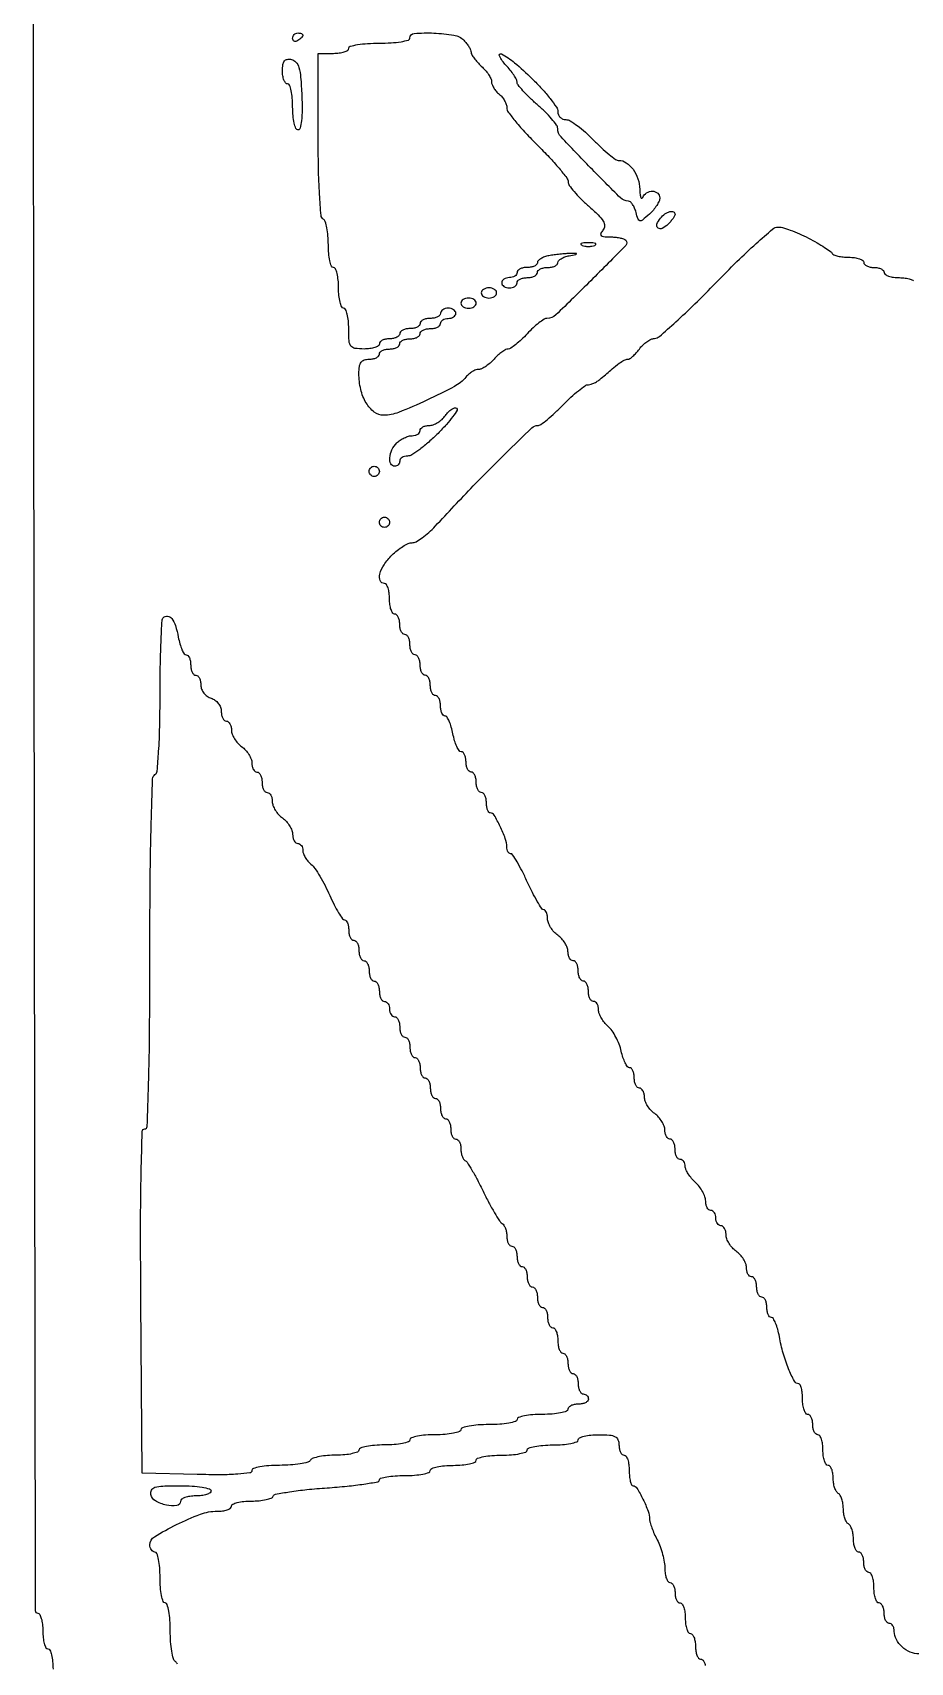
# Model space of a CAD drawing. Extents: x 70 to 555, y 314 to 2123.
# Drawn here: x 70 to 242.1, y 476.3 to 796.1 of the extents above; entities that cross this region are included whole.
import ezdxf

# ---------------------------------------------------------------- set-up
doc = ezdxf.new("R2010")
doc.units = 0

msp = doc.modelspace()

# ---------------------------------------------------------------- linework, layer by layer
for points in [[(70.501361, 1948.502049, 0.000004), (70.250342, 1765.875, 0.000254)], [(70, 1217.5, 0.000088), (70.05712, 893.804895, 0.000254), (70.250342, 669.125, 0.000004), (70.501361, 486.497951, 0.413809), (71, 486, -0.277684), (71.385692, 485.767902, -0.052312), (71.70625, 484.971875, -0.042582), (71.927458, 483.841111, -0.027026), (72, 482.5, 0.027026), (72.072542, 481.158889, 0.042582), (72.29375, 480.028125, 0.052312), (72.614308, 479.232098, 0.277684), (73, 479, -0.295869), (73.387127, 478.748945, -0.04382), (73.70625, 477.825, -0.037669), (73.92761, 476.532944, -0.023598), (74, 475, 0.023598)], [(243.83162, 478, -0.104082), (242.118455, 478.360524, -0.08195), (240.526914, 479.399541, -0.084501), (239.393987, 480.858415, -0.123546), (239, 482.428571, 0.061768), (238.925485, 483.02945, 0.080164), (238.70625, 483.538393, 0.09778), (238.381386, 483.879052, 0.154765), (238, 484, -0.191087), (237.618118, 484.151477, -0.088204), (237.29375, 484.5875, -0.068025), (237.073693, 485.234582, -0.048028), (237, 486, 0.048028), (236.926307, 486.765418, 0.068025), (236.70625, 487.4125, 0.088204), (236.381882, 487.848523, 0.191087), (236, 488, -0.254951), (235.615738, 488.209557, -0.06271), (235.29375, 488.88125, -0.048861), (235.072766, 489.850749, -0.031626), (235, 491, 0.031626), (234.927234, 492.149251, 0.048861), (234.70625, 493.11875, 0.06271), (234.384262, 493.790443, 0.254951), (234, 494, -0.191087), (233.618118, 494.151477, -0.088204), (233.29375, 494.5875, -0.068025), (233.073693, 495.234582, -0.048028), (233, 496, 0.048028), (232.926307, 496.765418, 0.068025), (232.70625, 497.4125, 0.088204), (232.381882, 497.848523, 0.191087), (232, 498, -0.222681), (231.617207, 498.179376, -0.076538), (231.29375, 498.717039, -0.058208), (231.07317, 499.50628, -0.039081), (231, 500.440983, 0.037634), (230.926158, 501.42066, 0.041396), (230.70625, 502.346475, 0.045439), (230.384508, 503.093337, 0.130646), (230, 503.5, -0.128561), (229.615613, 503.903211, -0.04604), (229.29375, 504.636189, -0.041947), (229.073871, 505.542916, -0.038534), (229, 506.5, 0.038534), (228.926129, 507.457084, 0.041947), (228.70625, 508.363811, 0.04604), (228.384387, 509.096789, 0.128561), (228, 509.5, -0.130646), (227.615492, 509.906663, -0.045439), (227.29375, 510.653525, -0.041396), (227.073842, 511.57934, -0.037634), (227, 512.559017, 0.039081), (226.92683, 513.49372, 0.058208), (226.70625, 514.282961, 0.076538), (226.382793, 514.820624, 0.222681), (226, 515, -0.254951), (225.615738, 515.209557, -0.06271), (225.29375, 515.88125, -0.048861), (225.072766, 516.850749, -0.031626), (225, 518, 0.031626), (224.927234, 519.149251, 0.048861), (224.70625, 520.11875, 0.06271), (224.384262, 520.790443, 0.254951), (224, 521, -0.191087), (223.618118, 521.151477, -0.088204), (223.29375, 521.5875, -0.068025), (223.073693, 522.234582, -0.048028), (223, 523, 0.048028), (222.926307, 523.765418, 0.068025), (222.70625, 524.4125, 0.088204), (222.381882, 524.848523, 0.191087), (222, 525, -0.254951), (221.615738, 525.209557, -0.06271), (221.29375, 525.88125, -0.048861), (221.072766, 526.850749, -0.031626), (221, 528, 0.023786), (220.945276, 529.149699, 0.037943), (220.777958, 530.11875, 0.044298), (220.53667, 530.811053, 0.294848), (220.244111, 531, -0.278401), (219.388901, 531.516191, -0.023881), (218.260839, 533.93147, -0.028095), (217.207389, 536.977011, -0.02481), (216.450592, 540.25, 0.021575), (216.128141, 541.686809, 0.032698), (215.714105, 542.898438, 0.034358), (215.273729, 543.779867, 0.265692), (214.888709, 544, -0.209741), (214.5489, 544.149103, -0.081598), (214.261058, 544.5875, -0.062142), (214.065201, 545.234318, -0.0425), (214, 546, 0.048028), (213.926307, 546.765418, 0.068025), (213.70625, 547.4125, 0.088204), (213.381882, 547.848523, 0.191087), (213, 548, -0.191087), (212.618118, 548.151477, -0.088204), (212.29375, 548.5875, -0.068025), (212.073693, 549.234582, -0.048028), (212, 550, 0.048028), (211.926307, 550.765418, 0.068025), (211.70625, 551.4125, 0.088204), (211.381882, 551.848523, 0.191087), (211, 552, -0.173062), (210.618433, 552.136147, -0.093597), (210.29375, 552.522652, -0.073949), (210.074067, 553.098578, -0.054248), (210, 553.779241, 0.091287), (209.855253, 554.565449, 0.047927), (209.4125, 555.459276, 0.045499), (208.765149, 556.316802, 0.052224), (208, 557, -0.052224), (207.234851, 557.683198, -0.045499), (206.5875, 558.540724, -0.047927), (206.144747, 559.434551, -0.091287), (206, 560.220759, 0.054248), (205.925933, 560.901422, 0.073949), (205.70625, 561.477348, 0.093597), (205.381567, 561.863853, 0.173062), (205, 562, -0.148195), (204.618646, 562.115568, -0.098894), (204.29375, 562.440625, -0.082425), (204.074694, 562.926543, -0.064853), (204, 563.5, 0.064853), (203.925306, 564.073457, 0.082425), (203.70625, 564.559375, 0.098894), (203.381354, 564.884432, 0.148195), (203, 565, -0.178587), (202.618352, 565.140806, -0.092064), (202.29375, 565.541972, -0.07211), (202.073946, 566.139098, -0.052233), (202, 566.845012, 0.084684), (201.857209, 567.682053, 0.040713), (201.4125, 568.679733, 0.038833), (200.765311, 569.671193, 0.044853), (200, 570.5, -0.033439), (199.234645, 571.29186, -0.034148), (198.5875, 572.173392, -0.036283), (198.136671, 573.01364, -0.105367), (198, 573.654988, 0.072708), (197.924865, 574.168952, 0.087472), (197.70625, 574.604903, 0.100499), (197.381344, 574.896341, 0.133491), (197, 575, -0.191087), (196.618118, 575.151477, -0.088204), (196.29375, 575.5875, -0.068025), (196.073693, 576.234582, -0.048028), (196, 577, 0.048028), (195.926307, 577.765418, 0.068025), (195.70625, 578.4125, 0.088204), (195.381882, 578.848523, 0.191087), (195, 579, -0.173062), (194.618433, 579.136147, -0.093597), (194.29375, 579.522652, -0.073949), (194.074067, 580.098578, -0.054248), (194, 580.779241, 0.091287), (193.855253, 581.565449, 0.047927), (193.4125, 582.459276, 0.045499), (192.765149, 583.316802, 0.052224), (192, 584, -0.052224), (191.234851, 584.683198, -0.045499), (190.5875, 585.540724, -0.047927), (190.144747, 586.434551, -0.091287), (190, 587.220759, 0.054248), (189.925933, 587.901422, 0.073949), (189.70625, 588.477348, 0.093597), (189.381567, 588.863853, 0.173062), (189, 589, -0.191087), (188.618118, 589.151477, -0.088204), (188.29375, 589.5875, -0.068025), (188.073693, 590.234582, -0.048028), (188, 591, 0.044077), (187.932378, 591.765608, 0.06388), (187.72959, 592.4125, 0.083673), (187.431289, 592.850101, 0.204147), (187.079455, 593, -0.239408), (186.678316, 593.20375, -0.041233), (186.219697, 593.954411, -0.037074), (185.785712, 595.004514, -0.025401), (185.445297, 596.249059, 0.038102), (185.035158, 597.611666, 0.029706), (184.393217, 599.019064, 0.030498), (183.632612, 600.264384, 0.061846), (182.865842, 601.116354, -0.044399), (182.151902, 601.856162, -0.039478), (181.548091, 602.738841, -0.041604), (181.132956, 603.625525, -0.088912), (181, 604.367295, 0.059344), (180.925629, 604.991699, 0.078271), (180.70625, 605.520393, 0.096675), (180.381426, 605.874498, 0.160289), (180, 606, -0.191087), (179.618118, 606.151477, -0.088204), (179.29375, 606.5875, -0.068025), (179.073693, 607.234582, -0.048028), (179, 608, 0.048028), (178.926307, 608.765418, 0.068025), (178.70625, 609.4125, 0.088204), (178.381882, 609.848523, 0.191087), (178, 610, -0.191087), (177.618118, 610.151477, -0.088204), (177.29375, 610.5875, -0.068025), (177.073693, 611.234582, -0.048028), (177, 612, 0.048028), (176.926307, 612.765418, 0.068025), (176.70625, 613.4125, 0.088204), (176.381882, 613.848523, 0.191087), (176, 614, -0.173062), (175.618433, 614.136147, -0.093597), (175.29375, 614.522652, -0.073949), (175.074067, 615.098578, -0.054248), (175, 615.779241, 0.091287), (174.855253, 616.565449, 0.047927), (174.4125, 617.459276, 0.045499), (173.765149, 618.316802, 0.052224), (173, 619, -0.052224), (172.234851, 619.683198, -0.045499), (171.5875, 620.540724, -0.047927), (171.144747, 621.434551, -0.091287), (171, 622.220759, 0.040238), (170.945065, 622.902273, 0.059406), (170.779687, 623.478393, 0.077957), (170.536996, 623.870869, 0.217496), (170.25, 624.003557, -0.252497), (169.855014, 624.219031, -0.010688), (168.985938, 625.619605, -0.016166), (168.012383, 627.394667, -0.010555), (167, 629.5, 0.010555), (165.987617, 631.605333, 0.016166), (165.014062, 633.380395, 0.010688), (164.144986, 634.780969, 0.252497), (163.75, 634.996443, -0.168803), (163.463845, 635.097408, -0.094092), (163.220313, 635.381017, -0.074974), (163.055621, 635.802852, -0.055695), (163, 636.300635, 0.08668), (162.708728, 637.968163, 0.026575), (161.711774, 640.332808, 0.020084), (160.526241, 642.543235, 0.262796), (159.75, 642.992198, -0.235061), (159.462433, 643.139048, -0.069969), (159.220313, 643.585208, -0.053772), (159.054752, 644.233454, -0.035668), (159, 645, 0.048028), (158.926307, 645.765418, 0.068025), (158.70625, 646.4125, 0.088204), (158.381882, 646.848523, 0.191087), (158, 647, -0.191087), (157.618118, 647.151477, -0.088204), (157.29375, 647.5875, -0.068025), (157.073693, 648.234582, -0.048028), (157, 649, 0.048028), (156.926307, 649.765418, 0.068025), (156.70625, 650.4125, 0.088204), (156.381882, 650.848523, 0.191087), (156, 651, -0.191087), (155.618118, 651.151477, -0.088204), (155.29375, 651.5875, -0.068025), (155.073693, 652.234582, -0.048028), (155, 653, 0.045771), (154.929774, 653.765527, 0.065694), (154.719561, 654.4125, 0.08573), (154.410052, 654.849357, 0.198381), (154.045313, 655, -0.248969), (153.634646, 655.217999, -0.040853), (153.178188, 656.028125, -0.036741), (152.755031, 657.159217, -0.02478), (152.434022, 658.5, 0.023055), (152.117868, 659.840903, 0.034546), (151.709237, 660.971875, 0.037322), (151.273273, 661.788462, 0.256887), (150.888709, 662, -0.209741), (150.5489, 662.149103, -0.081598), (150.261058, 662.5875, -0.062142), (150.065201, 663.234318, -0.0425), (150, 664, 0.048028), (149.926307, 664.765418, 0.068025), (149.70625, 665.4125, 0.088204), (149.381882, 665.848523, 0.191087), (149, 666, -0.191087), (148.618118, 666.151477, -0.088204), (148.29375, 666.5875, -0.068025), (148.073693, 667.234582, -0.048028), (148, 668, 0.048028), (147.926307, 668.765418, 0.068025), (147.70625, 669.4125, 0.088204), (147.381882, 669.848523, 0.191087), (147, 670, -0.191087), (146.618118, 670.151477, -0.088204), (146.29375, 670.5875, -0.068025), (146.073693, 671.234582, -0.048028), (146, 672, 0.048028), (145.926307, 672.765418, 0.068025), (145.70625, 673.4125, 0.088204), (145.381882, 673.848523, 0.191087), (145, 674, -0.191087), (144.618118, 674.151477, -0.088204), (144.29375, 674.5875, -0.068025), (144.073693, 675.234582, -0.048028), (144, 676, 0.048028), (143.926307, 676.765418, 0.068025), (143.70625, 677.4125, 0.088204), (143.381882, 677.848523, 0.191087), (143, 678, -0.191087), (142.618118, 678.151477, -0.088204), (142.29375, 678.5875, -0.068025), (142.073693, 679.234582, -0.048028), (142, 680, 0.048028), (141.926307, 680.765418, 0.068025), (141.70625, 681.4125, 0.088204), (141.381882, 681.848523, 0.191087), (141, 682, -0.254951), (140.615738, 682.209557, -0.06271), (140.29375, 682.88125, -0.048861), (140.072766, 683.850749, -0.031626), (140, 685, 0.031626), (139.927234, 686.149251, 0.048861), (139.70625, 687.11875, 0.06271), (139.384262, 687.790443, 0.254951), (139, 688, -0.307932), (138.184818, 688.554633, -0.159441), (138.107935, 689.840844, -0.08247), (138.934957, 691.687401, -0.049979), (140.454545, 693.545455, -0.028049), (141.50571, 694.484865, -0.029929), (142.633737, 695.278977, -0.031347), (143.678459, 695.837401, -0.107462), (144.426262, 696, 0.128328), (145.202685, 696.20261, 0.027542), (146.387499, 696.954687, 0.027064), (147.701401, 698.00588, 0.022932), (148.972317, 699.25, -0.003823), (156.426999, 707.127261, -0.006945), (162.658372, 713.434111, -0.002818), (167.910964, 718.546712, -0.193943), (169.035621, 719, 0.155358), (169.669026, 719.201676, 0.015434), (170.956394, 720.175, 0.018273), (172.446232, 721.467976, 0.013519), (174, 723, -0.013859), (175.555849, 724.531988, -0.018635), (177.052021, 725.825, -0.015934), (178.346234, 726.795773, -0.154126), (178.993028, 727, 0.080552), (179.532329, 727.087451, 0.033823), (180.214543, 727.367188, 0.032358), (180.918537, 727.77162, 0.03624), (181.536725, 728.25, -0.005614), (183.65214, 730.104649, -0.02096), (185.042306, 731.198494, -0.032169), (186.036927, 731.822678, -0.124671), (186.737034, 732, 0.150213), (187.14553, 732.125555, 0.031861), (187.740628, 732.5875, 0.030669), (188.387851, 733.23435, 0.024966), (189, 734, -0.043639), (189.664605, 734.770496, -0.040763), (190.467287, 735.433447, -0.043402), (191.281481, 735.901914, -0.0975), (191.970759, 736.071309, 0.169115), (192.923759, 736.45378, 0.005196), (196.135161, 739.311027, 0.009676), (199.865573, 742.8343, 0.006482), (204, 747, -0.00704), (208.143463, 751.165508, -0.010418), (211.901928, 754.688973, -0.005943), (215.133107, 757.525319, -0.167923), (216.155499, 757.928691, -0.081412), (217.061079, 757.82003, -0.016608), (218.600893, 757.318116, -0.017089), (220.370795, 756.606089, -0.015302), (222.155499, 755.75, -0.009723), (223.843933, 754.833501, -0.013376), (225.32172, 753.940625, -0.010028), (226.505978, 753.147174, -0.136389), (226.833333, 752.75, 0.199787), (227.140494, 752.459116, 0.034266), (227.925521, 752.220312, 0.032715), (228.942023, 752.054817, 0.024001), (230.083333, 752, -0.032551), (231.200605, 751.927186, -0.050076), (232.143229, 751.70625, -0.064635), (232.794591, 751.38403, -0.250638), (233, 751, 0.191087), (233.151477, 750.618118, 0.088204), (233.5875, 750.29375, 0.068025), (234.234582, 750.073693, 0.048028), (235, 750, -0.048028), (235.765418, 749.926307, -0.068025), (236.4125, 749.70625, -0.088204), (236.848523, 749.381882, -0.191087), (237, 749, 0.254951), (237.209557, 748.615738, 0.06271), (237.88125, 748.29375, 0.048861), (238.850749, 748.072766, 0.031626), (240, 748, -0.031626), (241.149251, 747.927234, -0.048861), (242.11875, 747.70625, -0.06271), (242.790443, 747.384262, -0.254951)], [(98.388891, 476.000298, 0.179846), (98, 476.5, -0.194165), (97.60908, 477.032051, -0.021638), (97.29375, 478.534775, -0.023783), (97.072902, 480.429906, -0.017115), (97, 482.559017, 0.017292), (96.927848, 484.64472, 0.028158), (96.70625, 486.401711, 0.027462), (96.390894, 487.709201, 0.331172), (96, 488, -0.322437), (95.610183, 488.280551, -0.031449), (95.29375, 489.46875, -0.03053), (95.072205, 491.083446, -0.01883), (95, 493, 0.01883), (94.927795, 494.916554, 0.03053), (94.70625, 496.53125, 0.031449), (94.389817, 497.719449, 0.322437), (94, 498, -0.13978), (93.618662, 498.108732, -0.099974), (93.29375, 498.41435, -0.085322), (93.07494, 498.871432, -0.06917), (93, 499.410552, -0.26179), (93.886532, 500.987723, -0.020879), (98.230333, 503.388291, -0.027206), (102.896321, 505.409174, -0.088812), (106.196344, 506, 0.033896), (107.270245, 506.072885, 0.051816), (108.176426, 506.29375, 0.067329), (108.800408, 506.616279, 0.244524), (109, 507, -0.293108), (109.248118, 507.386891, -0.045113), (110.150521, 507.70625, -0.038411), (111.415693, 507.927589, -0.024107), (112.916667, 508, 0.022529), (114.441167, 508.068726, 0.032058), (115.780729, 508.276933, 0.033203), (116.8045, 508.576506, 0.22359), (117.166667, 508.94275, -0.268245), (117.634248, 509.342047, -0.007157), (120.413021, 509.814252, -0.013093), (123.797177, 510.249206, -0.008359), (127.75, 510.585704, 0.007803), (131.679905, 510.915849, 0.01284), (134.989062, 511.331981, 0.006451), (137.695158, 511.778903, 0.363391), (138, 512.142954, -0.337832), (138.256107, 512.478739, -0.02447), (139.46875, 512.748243, -0.026329), (141.083264, 512.938194, -0.016118), (143, 513, 0.01883), (144.916554, 513.072205, 0.03053), (146.53125, 513.29375, 0.031449), (147.719449, 513.610183, 0.322437), (148, 514, -0.31052), (148.267028, 514.388512, -0.036969), (149.321875, 514.70625, -0.033738), (150.775243, 514.927717, -0.020945), (152.5, 515, 0.020945), (154.224757, 515.072283, 0.033738), (155.678125, 515.29375, 0.036969), (156.732972, 515.611488, 0.31052), (157, 516, -0.322437), (157.280551, 516.389817, -0.031449), (158.46875, 516.70625, -0.03053), (160.083446, 516.927795, -0.01883), (162, 517, 0.01883), (163.916554, 517.072205, 0.03053), (165.53125, 517.29375, 0.031449), (166.719449, 517.610183, 0.322437), (167, 518, -0.322437), (167.280551, 518.389817, -0.031449), (168.46875, 518.70625, -0.03053), (170.083446, 518.927795, -0.01883), (172, 519, 0.01883), (173.916554, 519.072205, 0.03053), (175.53125, 519.29375, 0.031449), (176.719449, 519.610183, 0.322437), (177, 520, -0.295869), (177.251055, 520.387127, -0.04382), (178.175, 520.70625, -0.037669), (179.467056, 520.92761, -0.023598), (181, 521, -0.017388), (183.150836, 520.925179, -0.098846), (184.25, 520.625, -0.184152), (184.804216, 520.021586, -0.094959), (185, 519, 0.048028), (185.073693, 518.234582, 0.068025), (185.29375, 517.5875, 0.088204), (185.618118, 517.151477, 0.191087), (186, 517, -0.254951), (186.384262, 516.790443, -0.06271), (186.70625, 516.11875, -0.048861), (186.927234, 515.149251, -0.031626), (187, 514, 0.023593), (187.054307, 512.84975, 0.037521), (187.220313, 511.878958, 0.043455), (187.459613, 511.183099, 0.293605), (187.75, 510.992198, -0.262047), (188.508146, 510.555116, -0.019082), (189.700981, 508.356499, -0.025507), (190.71026, 506.021171, -0.089471), (191, 504.414942, 0.072207), (191.092471, 503.777963, 0.016248), (191.438815, 502.735708, 0.01652), (191.922004, 501.547922, 0.015336), (192.493839, 500.364307, -0.032537), (193.066527, 499.06686, -0.022391), (193.550673, 497.533578, -0.022641), (193.884759, 496.009577, -0.042097), (193.993839, 494.75, 0.034571), (194.069125, 493.696697, 0.052619), (194.29194, 492.807813, 0.068485), (194.615968, 492.196656, 0.241151), (195, 492, -0.191087), (195.381882, 491.848523, -0.088204), (195.70625, 491.4125, -0.068025), (195.926307, 490.765418, -0.048028), (196, 490, 0.048028), (196.073693, 489.234582, 0.068025), (196.29375, 488.5875, 0.088204), (196.618118, 488.151477, 0.191087), (197, 488, -0.254951), (197.384262, 487.790443, -0.06271), (197.70625, 487.11875, -0.048861), (197.927234, 486.149251, -0.031626), (198, 485, 0.031626), (198.072766, 483.850749, 0.048861), (198.29375, 482.88125, 0.06271), (198.615738, 482.209557, 0.254951), (199, 482, -0.226478), (199.382936, 481.817169, -0.074992), (199.70625, 481.265625, -0.057076), (199.926884, 480.457356, -0.038131), (200, 479.5, 0.038131), (200.073116, 478.542644, 0.057076), (200.29375, 477.734375, 0.074992), (200.617064, 477.182831, 0.226478), (201, 477, -0.191087), (201.381882, 476.848523, -0.088204), (201.70625, 476.4125, -0.068025), (201.926307, 475.765418, -0.048028)]]:
    msp.add_lwpolyline(points, format="xyb")
for points in [[(123, 795.559017, -0.151918), (122.934461, 795.34829, -0.038439), (122.70625, 795.066025, -0.035638), (122.382774, 794.768994, -0.029505), (122, 794.5, -0.082592), (121.6179, 794.343488, -0.161196), (121.29375, 794.3746, -0.182303), (121.078288, 794.586039, -0.108972), (121, 794.940983, -0.093332), (121.076123, 795.345238, -0.09642), (121.29375, 795.688914, -0.099167), (121.618444, 795.918938, -0.105053), (122, 796, -0.042167), (122.382849, 795.967655, -0.061769), (122.70625, 795.870461, -0.081139), (122.92554, 795.727648, -0.210953)], [(154.571429, 794.571429, -0.029057), (155.118161, 793.957169, -0.030522), (155.580357, 793.293295, -0.032056), (155.904606, 792.675103, -0.105128), (156, 792.226416, 0.130987), (156.124684, 791.758643, 0.027986), (156.5875, 791.047499, 0.027454), (157.234383, 790.260184, 0.023141), (158, 789.5, -0.030542), (158.765408, 788.717205, -0.032529), (159.4125, 787.862576, -0.034438), (159.865827, 787.060035, -0.111796), (160, 786.467457, 0.0946), (160.106446, 785.909878, 0.042261), (160.440625, 785.238332, 0.039829), (160.926065, 784.566678, 0.043183), (161.5, 784, -0.049944), (162.073953, 783.417802, -0.041988), (162.559375, 782.699872, -0.043854), (162.891842, 781.961256, -0.084023), (163, 781.322175, 0.160859), (163.275837, 780.486976, 0.012127), (164.7625, 778.580201, 0.015758), (166.701627, 776.360291, 0.011303), (169, 774, -0.010129), (171.300177, 771.648927, -0.014311), (173.24415, 769.457269, -0.01039), (174.752859, 767.576931, -0.160882), (175.022637, 766.80538, 0.150917), (175.252198, 766.105429, 0.020797), (176.200924, 764.878138, 0.022313), (177.485207, 763.483651, 0.0172), (179.002039, 762.077643, -0.014574), (180.936288, 760.303511, -0.064646), (181.893034, 759.096609, -0.135022), (182.155161, 758.159547, -0.176052), (181.856957, 757.327643, 0.056571), (181.421935, 756.663228, 0.32637), (181.486619, 756.272986, 0.175632), (181.976679, 756.049493, 0.020042), (183.210889, 756, -0.023938), (184.198196, 755.952705, -0.027237), (185.134227, 755.811054, -0.027957), (185.904935, 755.605574, -0.117777), (186.309886, 755.356781, -0.411431), (186.314947, 754.292348, -0.003001), (179.460582, 747.389717, -0.004103), (172.635695, 740.709336, -0.194003), (170.876348, 740, 0.144359), (170.298951, 739.829747, 0.021294), (169.294675, 739.11875, 0.022544), (168.151682, 738.148734, 0.017662), (167, 737, -0.015558), (165.857819, 735.851116, -0.020497), (164.743549, 734.88125, -0.018412), (163.773095, 734.161097, -0.151542), (163.253778, 734, 0.12907), (162.774621, 733.874215, 0.028683), (162.055537, 733.4125, 0.027973), (161.2622, 732.765594, 0.023811), (160.5, 732, -0.030542), (159.717205, 731.234592, -0.032529), (158.862576, 730.5875, -0.034438), (158.060035, 730.134173, -0.111796), (157.467457, 730, 0.095153), (156.909212, 729.892792, 0.042156), (156.235363, 729.555797, 0.039706), (155.560437, 729.066416, 0.04286), (154.989892, 728.48782, -0.097277), (152.712766, 726.630796, -0.01401), (147.314732, 723.941766, -0.014104), (141.774401, 721.560444, -0.095551), (138.857033, 721.007802, -0.163934), (137.000244, 721.640249, -0.095873), (135.423439, 723.415137, -0.076834), (134.359716, 726.064198, -0.05718), (134, 729.199365, -0.035389), (134.097321, 730.572648, -0.120235), (134.428531, 731.399921, -0.160301), (135.038729, 731.847406, -0.078877), (136, 732, 0.048028), (136.765418, 732.073693, 0.068025), (137.4125, 732.29375, 0.088204), (137.848523, 732.618118, 0.191087), (138, 733, -0.191087), (138.151477, 733.381882, -0.088204), (138.5875, 733.70625, -0.068025), (139.234582, 733.926307, -0.048028), (140, 734, 0.048028), (140.765418, 734.073693, 0.068025), (141.4125, 734.29375, 0.088204), (141.848523, 734.618118, 0.191087), (142, 735, -0.191087), (142.151477, 735.381882, -0.088204), (142.5875, 735.70625, -0.068025), (143.234582, 735.926307, -0.048028), (144, 736, 0.048028), (144.765418, 736.073693, 0.068025), (145.4125, 736.29375, 0.088204), (145.848523, 736.618118, 0.191087), (146, 737, -0.191087), (146.151477, 737.381882, -0.088204), (146.5875, 737.70625, -0.068025), (147.234582, 737.926307, -0.048028), (148, 738, 0.048028), (148.765418, 738.073693, 0.068025), (149.4125, 738.29375, 0.088204), (149.848523, 738.618118, 0.191087), (150, 739, -0.148195), (150.115568, 739.381354, -0.098894), (150.440625, 739.70625, -0.082425), (150.926543, 739.925306, -0.064853), (151.5, 740, 0.064853), (152.073457, 740.074694, 0.082425), (152.559375, 740.29375, 0.098894), (152.884432, 740.618646, 0.148195), (153, 741, 0.148195), (152.884432, 741.381354, 0.098894), (152.559375, 741.70625, 0.082425), (152.073457, 741.925306, 0.064853), (151.5, 742, 0.064853), (150.926543, 741.925306, 0.082425), (150.440625, 741.70625, 0.098894), (150.115568, 741.381354, 0.148195), (150, 741, -0.191087), (149.848523, 740.618118, -0.088204), (149.4125, 740.29375, -0.068025), (148.765418, 740.073693, -0.048028), (148, 740, 0.048028), (147.234582, 739.926307, 0.068025), (146.5875, 739.70625, 0.088204), (146.151477, 739.381882, 0.191087), (146, 739, -0.191087), (145.848523, 738.618118, -0.088204), (145.4125, 738.29375, -0.068025), (144.765418, 738.073693, -0.048028), (144, 738, 0.048028), (143.234582, 737.926307, 0.068025), (142.5875, 737.70625, 0.088204), (142.151477, 737.381882, 0.191087), (142, 737, -0.191087), (141.848523, 736.618118, -0.088204), (141.4125, 736.29375, -0.068025), (140.765418, 736.073693, -0.048028), (140, 736, 0.048028), (139.234582, 735.926307, 0.068025), (138.5875, 735.70625, 0.088204), (138.151477, 735.381882, 0.191087), (138, 735, -0.254951), (137.790443, 734.615738, -0.06271), (137.11875, 734.29375, -0.048861), (136.149251, 734.072766, -0.031626), (135, 734, -0.033956), (133.224263, 734.120733, -0.200505), (132.4375, 734.583333, -0.14616), (132.076799, 735.561635, -0.015744), (132, 738, 0.023598), (131.92761, 739.532944, 0.037669), (131.70625, 740.825, 0.04382), (131.387127, 741.748945, 0.295869), (131, 742, -0.295869), (130.612873, 742.251055, -0.04382), (130.29375, 743.175, -0.037669), (130.07239, 744.467056, -0.023598), (130, 746, 0.023598), (129.92761, 747.532944, 0.037669), (129.70625, 748.825, 0.04382), (129.387127, 749.748945, 0.295869), (129, 750, -0.308946), (128.611648, 750.26528, -0.037703), (128.29375, 751.304539, -0.03416), (128.072294, 752.738865, -0.021227), (128, 754.440983, 0.02093), (127.926887, 756.186816, 0.027868), (127.70625, 757.758975, 0.027581), (127.388891, 759.000298, 0.179846), (127, 759.5, -0.238385), (126.56813, 760.205685, -0.005209), (126.275375, 764.337597, -0.010009), (126.066272, 769.523631, -0.00507), (126, 776.059017), (126, 792), (129, 792, 0.031626), (130.149251, 792.072766, 0.048861), (131.11875, 792.29375, 0.06271), (131.790443, 792.615738, 0.254951), (132, 793, -0.339565), (132.303225, 793.395008, -0.024068), (133.75, 793.708333, -0.025878), (135.683687, 793.928566, -0.015416), (138, 794, 0.015416), (140.316313, 794.071434, 0.025878), (142.25, 794.291667, 0.024068), (143.696775, 794.604992, 0.339565), (144, 795, -0.393491), (144.855943, 795.919225, -0.027954), (148.677248, 795.977979, -0.03099), (152.625537, 795.571944, -0.156499)], [(122.79569, 783.739662, -0.011533), (122.854631, 780.903623, -0.027142), (122.735, 778.790603, -0.031647), (122.48021, 777.341932, -0.34628), (122.04569, 777, -0.305124), (121.639988, 777.272995, -0.039488), (121.307171, 778.321875, -0.035185), (121.075625, 779.775312, -0.021914), (121, 781.5, 0.020945), (120.927717, 783.224757, 0.033738), (120.70625, 784.678125, 0.036969), (120.388512, 785.732972, 0.31052), (120, 786, -0.231061), (119.616882, 786.187033, -0.073092), (119.29375, 786.755914, -0.055721), (119.073054, 787.587825, -0.037014), (119, 788.573324, -0.035473), (119.086895, 789.796598, -0.131105), (119.387598, 790.502796, -0.187986), (119.926681, 790.822929, -0.088392), (120.75, 790.812986, -0.169902), (121.640152, 790.297401, -0.10733), (122.216524, 789.230656, -0.049915), (122.571254, 787.300802, -0.009548)], [(167.933345, 787.064924, -0.014679), (169.873732, 785.060621, -0.019436), (171.51167, 783.11983, -0.017107), (172.73326, 781.436962, -0.149521), (173, 780.564924, 0.099918), (173.120548, 779.967709, 0.098147), (173.463655, 779.459696, 0.097735), (173.976002, 779.11942, 0.098165), (174.578401, 779, -0.136971), (175.417112, 778.765848, -0.02279), (176.822086, 777.825, -0.023529), (178.412866, 776.531506, -0.018915), (180, 775, 0.013859), (181.555849, 773.468012, 0.018635), (183.052021, 772.175, 0.015934), (184.346234, 771.204227, 0.154126), (184.993028, 771, -0.152118), (186.438715, 770.549751, -0.086021), (187.761071, 769.253415, -0.07552), (188.712189, 767.394661, -0.073691), (189.078947, 765.321429, 0.017027), (189.141731, 764.310484, 0.064934), (189.282867, 763.695982, 0.364349), (189.467618, 763.591046, 0.256679), (189.662281, 763.75, -0.15874), (190.4188, 764.65113, -0.147563), (191.584804, 764.967003, -0.176153), (192.589081, 764.569153, -0.214418), (193, 763.654988, -0.106795), (192.860935, 763.01133, -0.035889), (192.399889, 762.16198, -0.033793), (191.738865, 761.267869, -0.032774), (190.95707, 760.461149, -0.010428), (189.617859, 759.299048, -0.209213), (189.110411, 759.152371, -0.284944), (188.749539, 759.447957, -0.018395), (188.340439, 760.806162, 0.036181), (188.054562, 761.645957, 0.047953), (187.670333, 762.35556, 0.056753), (187.251423, 762.847404, 0.190228), (186.86485, 763, -0.197591), (185.303644, 763.642028, -0.004329), (179.412833, 769.575104, -0.004496), (173.643523, 775.594661, -0.186451), (172.977363, 777.231481, 0.152755), (172.749851, 777.915706, 0.020003), (171.793025, 779.137994, 0.021747), (170.502134, 780.530182, 0.016629), (168.977363, 781.940411, -0.013299), (167.453875, 783.330746, -0.018371), (166.16835, 784.662523, -0.015139), (165.194853, 785.816627, -0.169197), (165, 786.37596, 0.122714), (164.869008, 786.901653, 0.023216), (164.361295, 787.758646, 0.023545), (163.658091, 788.726471, 0.019693), (162.825686, 789.685549, -0.066229), (161.536666, 791.483803, -0.734685), (161.926982, 791.880258, -0.056385), (164.515771, 790.159248, -0.018224)], [(196, 760.428571, -0.13189), (195.918505, 760.124994, -0.022776), (195.594345, 759.619345, -0.023405), (195.147764, 759.046799, -0.019046), (194.619048, 758.47619, -0.077721), (193.489054, 757.651832, -0.294705), (192.659288, 757.733449, -0.326261), (192.450899, 758.48988, -0.08289), (193.131121, 759.657991, -0.063469), (194.017742, 760.486128, -0.090781), (194.987518, 760.9468, -0.168778), (195.692306, 760.895969, -0.29961)], [(177.75, 754.337719, 0.057986), (178.320008, 754.181385, 0.037979), (179, 754.12966, 0.037979), (179.679992, 754.181385, 0.057986), (180.25, 754.337719, 0.174857), (180.459382, 754.525001, 0.447206), (180.398438, 754.693942, 0.078554), (179.89144, 754.810911, 0.017491), (179, 754.842105, 0.017491), (178.10856, 754.810911, 0.078554), (177.601562, 754.693942, 0.447206), (177.540618, 754.525001, 0.174857)], [(171.25, 752.294267, 0.037644), (170.388683, 752.060029, 0.051079), (169.660937, 751.714881, 0.061974), (169.159044, 751.318305, 0.197067), (169, 750.930449, -0.20245), (168.849874, 750.574873, -0.084287), (168.4125, 750.273319, -0.064411), (167.765584, 750.068376, -0.044568), (167, 750, 0.048028), (166.234582, 749.926307, 0.068025), (165.5875, 749.70625, 0.088204), (165.151477, 749.381882, 0.191087), (165, 749, -0.148195), (164.884432, 748.618646, -0.098894), (164.559375, 748.29375, -0.082425), (164.073457, 748.074694, -0.064853), (163.5, 748, 0.064853), (162.926543, 747.925306, 0.082425), (162.440625, 747.70625, 0.098894), (162.115568, 747.381354, 0.148195), (162, 747, 0.148195), (162.115568, 746.618646, 0.098894), (162.440625, 746.29375, 0.082425), (162.926543, 746.074694, 0.064853), (163.5, 746, 0.064853), (164.073457, 746.074694, 0.082425), (164.559375, 746.29375, 0.098894), (164.884432, 746.618646, 0.148195), (165, 747, -0.191087), (165.151477, 747.381882, -0.088204), (165.5875, 747.70625, -0.068025), (166.234582, 747.926307, -0.048028), (167, 748, 0.048028), (167.765418, 748.073693, 0.068025), (168.4125, 748.29375, 0.088204), (168.848523, 748.618118, 0.191087), (169, 749, -0.191087), (169.151477, 749.381882, -0.088204), (169.5875, 749.70625, -0.068025), (170.234582, 749.926307, -0.048028), (171, 750, 0.044568), (171.765584, 750.068376, 0.064411), (172.4125, 750.273319, 0.084287), (172.849874, 750.574873, 0.20245), (173, 750.930449, -0.197067), (173.159044, 751.318305, -0.061974), (173.660937, 751.714881, -0.051079), (174.388683, 752.060029, -0.037644), (175.25, 752.294267, 0.001871), (176.527187, 752.545224, 0.215703), (176.662285, 752.642215, 0.573425), (176.617238, 752.721246, 0.00286), (175.5, 752.727636, 0.016601), (174.572543, 752.696833, 0.008805), (173.426563, 752.600334, 0.008753), (172.257039, 752.460353, 0.013413)], [(158, 745, 0.148195), (158.115568, 744.618646, 0.098894), (158.440625, 744.29375, 0.082425), (158.926543, 744.074694, 0.064853), (159.5, 744, 0.064853), (160.073457, 744.074694, 0.082425), (160.559375, 744.29375, 0.098894), (160.884432, 744.618646, 0.148195), (161, 745, 0.148195), (160.884432, 745.381354, 0.098894), (160.559375, 745.70625, 0.082425), (160.073457, 745.925306, 0.064853), (159.5, 746, 0.064853), (158.926543, 745.925306, 0.082425), (158.440625, 745.70625, 0.098894), (158.115568, 745.381354, 0.148195)], [(154, 743, 0.148195), (154.115568, 742.618646, 0.098894), (154.440625, 742.29375, 0.082425), (154.926543, 742.074694, 0.064853), (155.5, 742, 0.064853), (156.073457, 742.074694, 0.082425), (156.559375, 742.29375, 0.098894), (156.884432, 742.618646, 0.148195), (157, 743, 0.148195), (156.884432, 743.381354, 0.098894), (156.559375, 743.70625, 0.082425), (156.073457, 743.925306, 0.064853), (155.5, 744, 0.064853), (154.926543, 743.925306, 0.082425), (154.440625, 743.70625, 0.098894), (154.115568, 743.381354, 0.148195)], [(149.506105, 717.453474, -0.015841), (147.689087, 715.748078, -0.020479), (145.912484, 714.308208, -0.018683), (144.366058, 713.243933, -0.142302), (143.526316, 713, 0.063682), (142.942757, 712.925373, 0.081585), (142.448355, 712.70625, 0.098507), (142.117558, 712.381364, 0.150632), (142, 712, -0.099038), (141.923658, 711.618362, -0.097945), (141.70625, 711.29375, -0.097945), (141.381638, 711.076342, -0.099038), (141, 711, -0.291395), (140.249488, 711.477976, -0.133306), (140.042742, 712.671134, -0.089067), (140.475652, 714.228429, -0.084347), (141.428571, 715.571429, -0.047729), (142.091033, 716.118196, -0.03757), (142.899107, 716.580357, -0.038733), (143.72325, 716.897163, -0.072518), (144.428571, 717, 0.061768), (145.02945, 717.074515, 0.080164), (145.538393, 717.29375, 0.09778), (145.879052, 717.618614, 0.154765), (146, 718, -0.173062), (146.136147, 718.381567, -0.093597), (146.522652, 718.70625, -0.073949), (147.098578, 718.925933, -0.054248), (147.779241, 719, 0.089371), (148.562763, 719.141176, 0.048143), (149.447936, 719.571767, 0.045873), (150.292973, 720.201777, 0.053538), (150.961396, 720.946439, -0.037015), (151.556971, 721.65566, -0.053691), (152.186509, 722.176303, -0.068206), (152.755441, 722.449393, -0.219658), (153.161944, 722.399913, -0.413679), (153.2591, 721.990026, -0.021185), (152.417066, 720.743548, -0.0236), (151.156818, 719.196758, -0.013635)], [(138, 710, -0.099038), (137.923658, 709.618362, -0.097945), (137.70625, 709.29375, -0.097945), (137.381638, 709.076342, -0.099038), (137, 709, -0.099038), (136.618362, 709.076342, -0.097945), (136.29375, 709.29375, -0.097945), (136.076342, 709.618362, -0.099038), (136, 710, -0.099038), (136.076342, 710.381638, -0.097945), (136.29375, 710.70625, -0.097945), (136.618362, 710.923658, -0.099038), (137, 711, -0.099038), (137.381638, 710.923658, -0.097945), (137.70625, 710.70625, -0.097945), (137.923658, 710.381638, -0.099038)], [(140, 700, -0.099038), (139.923658, 699.618362, -0.097945), (139.70625, 699.29375, -0.097945), (139.381638, 699.076342, -0.099038), (139, 699, -0.099038), (138.618362, 699.076342, -0.097945), (138.29375, 699.29375, -0.097945), (138.076342, 699.618362, -0.099038), (138, 700, -0.099038), (138.076342, 700.381638, -0.097945), (138.29375, 700.70625, -0.097945), (138.618362, 700.923658, -0.099038), (139, 701, -0.099038), (139.381638, 700.923658, -0.097945), (139.70625, 700.70625, -0.097945), (139.923658, 700.381638, -0.099038)], [(98.572559, 677.464921, 0.02329), (98.886199, 676.137473, 0.034848), (99.292696, 675.01782, 0.037811), (99.727048, 674.210337, 0.255794), (100.111291, 674, -0.209741), (100.4511, 673.850897, -0.081598), (100.738942, 673.4125, -0.062142), (100.934799, 672.765682, -0.0425), (101, 672, 0.048028), (101.073693, 671.234582, 0.068025), (101.29375, 670.5875, 0.088204), (101.618118, 670.151477, 0.191087), (102, 670, -0.185742), (102.381774, 669.853109, -0.089917), (102.70625, 669.432295, -0.069758), (102.926202, 668.806935, -0.04977), (103, 668.067388, 0.094537), (103.149993, 667.281172, 0.071315), (103.5875, 666.516015, 0.069591), (104.235622, 665.887511, 0.081113), (105, 665.5, -0.081113), (105.764378, 665.112489, -0.069591), (106.4125, 664.483985, -0.071315), (106.850007, 663.718828, -0.094537), (107, 662.932612, 0.04977), (107.073798, 662.193065, 0.069758), (107.29375, 661.567705, 0.089917), (107.618226, 661.146891, 0.185742), (108, 661, -0.173062), (108.381567, 660.863853, -0.093597), (108.70625, 660.477348, -0.073949), (108.925933, 659.901422, -0.054248), (109, 659.220759, 0.091287), (109.144747, 658.434551, 0.047927), (109.5875, 657.540724, 0.045499), (110.234851, 656.683198, 0.052224), (111, 656, -0.052224), (111.765149, 655.316802, -0.045499), (112.4125, 654.459276, -0.047927), (112.855253, 653.565449, -0.091287), (113, 652.779241, 0.054248), (113.074067, 652.098578, 0.073949), (113.29375, 651.522652, 0.093597), (113.618433, 651.136147, 0.173062), (114, 651, -0.191087), (114.381882, 650.848523, -0.088204), (114.70625, 650.4125, -0.068025), (114.926307, 649.765418, -0.048028), (115, 649, 0.048028), (115.073693, 648.234582, 0.068025), (115.29375, 647.5875, 0.088204), (115.618118, 647.151477, 0.191087), (116, 647, -0.173062), (116.381567, 646.863853, -0.093597), (116.70625, 646.477348, -0.073949), (116.925933, 645.901422, -0.054248), (117, 645.220759, 0.091287), (117.144747, 644.434551, 0.047927), (117.5875, 643.540724, 0.045499), (118.234851, 642.683198, 0.052224), (119, 642, -0.052224), (119.765149, 641.316802, -0.045499), (120.4125, 640.459276, -0.047927), (120.855253, 639.565449, -0.091287), (121, 638.779241, 0.054248), (121.074067, 638.098578, 0.073949), (121.29375, 637.522652, 0.093597), (121.618433, 637.136147, 0.173062), (122, 637, -0.136626), (122.381339, 636.893816, -0.100269), (122.70625, 636.595343, -0.086403), (122.924963, 636.148899, -0.070908), (123, 635.622445, 0.09048), (123.113624, 634.99969, 0.042974), (123.467175, 634.261826, 0.040714), (123.981866, 633.531824, 0.045677), (124.590382, 632.924989, -0.067541), (125.338111, 632.111325, -0.016558), (126.329586, 630.582062, -0.016658), (127.358168, 628.737907, -0.015944), (128.277771, 626.802544, 0.013288), (129.140239, 624.962274, 0.01997), (129.997485, 623.410747, 0.015515), (130.772197, 622.217218, 0.245785), (131.187388, 622, -0.223993), (131.49849, 621.853269, -0.076007), (131.761295, 621.4125, -0.057816), (131.940556, 620.765856, -0.03875), (132, 620, 0.048028), (132.073693, 619.234582, 0.068025), (132.29375, 618.5875, 0.088204), (132.618118, 618.151477, 0.191087), (133, 618, -0.191087), (133.381882, 617.848523, -0.088204), (133.70625, 617.4125, -0.068025), (133.926307, 616.765418, -0.048028), (134, 616, 0.048028), (134.073693, 615.234582, 0.068025), (134.29375, 614.5875, 0.088204), (134.618118, 614.151477, 0.191087), (135, 614, -0.191087), (135.381882, 613.848523, -0.088204), (135.70625, 613.4125, -0.068025), (135.926307, 612.765418, -0.048028), (136, 612, 0.048028), (136.073693, 611.234582, 0.068025), (136.29375, 610.5875, 0.088204), (136.618118, 610.151477, 0.191087), (137, 610, -0.191087), (137.381882, 609.848523, -0.088204), (137.70625, 609.4125, -0.068025), (137.926307, 608.765418, -0.048028), (138, 608, 0.048028), (138.073693, 607.234582, 0.068025), (138.29375, 606.5875, 0.088204), (138.618118, 606.151477, 0.191087), (139, 606, -0.148195), (139.381354, 605.884432, -0.098894), (139.70625, 605.559375, -0.082425), (139.925306, 605.073457, -0.064853), (140, 604.5, 0.064853), (140.074694, 603.926543, 0.082425), (140.29375, 603.440625, 0.098894), (140.618646, 603.115568, 0.148195), (141, 603, -0.191087), (141.381882, 602.848523, -0.088204), (141.70625, 602.4125, -0.068025), (141.926307, 601.765418, -0.048028), (142, 601, 0.048028), (142.073693, 600.234582, 0.068025), (142.29375, 599.5875, 0.088204), (142.618118, 599.151477, 0.191087), (143, 599, -0.191087), (143.381882, 598.848523, -0.088204), (143.70625, 598.4125, -0.068025), (143.926307, 597.765418, -0.048028), (144, 597, 0.048028), (144.073693, 596.234582, 0.068025), (144.29375, 595.5875, 0.088204), (144.618118, 595.151477, 0.191087), (145, 595, -0.191087), (145.381882, 594.848523, -0.088204), (145.70625, 594.4125, -0.068025), (145.926307, 593.765418, -0.048028), (146, 593, 0.048028), (146.073693, 592.234582, 0.068025), (146.29375, 591.5875, 0.088204), (146.618118, 591.151477, 0.191087), (147, 591, -0.191087), (147.381882, 590.848523, -0.088204), (147.70625, 590.4125, -0.068025), (147.926307, 589.765418, -0.048028), (148, 589, 0.048028), (148.073693, 588.234582, 0.068025), (148.29375, 587.5875, 0.088204), (148.618118, 587.151477, 0.191087), (149, 587, -0.191087), (149.381882, 586.848523, -0.088204), (149.70625, 586.4125, -0.068025), (149.926307, 585.765418, -0.048028), (150, 585, 0.048028), (150.073693, 584.234582, 0.068025), (150.29375, 583.5875, 0.088204), (150.618118, 583.151477, 0.191087), (151, 583, -0.191087), (151.381882, 582.848523, -0.088204), (151.70625, 582.4125, -0.068025), (151.926307, 581.765418, -0.048028), (152, 581, 0.048028), (152.073693, 580.234582, 0.068025), (152.29375, 579.5875, 0.088204), (152.618118, 579.151477, 0.191087), (153, 579, -0.184457), (153.38175, 578.854207, -0.090315), (153.70625, 578.436979, -0.070178), (153.926177, 577.816758, -0.050201), (154, 577.083333, 0.038216), (154.058026, 576.325269, 0.04593), (154.231112, 575.631771, 0.052253), (154.484372, 575.09492, 0.157494), (154.786764, 574.833333, -0.153118), (155.208434, 574.474818, -0.007734), (156.15824, 572.914564, -0.011798), (157.229592, 570.989162, -0.008222), (158.350802, 568.769439, 0.00858), (159.482809, 566.532323, 0.011591), (160.587191, 564.552309, 0.008722), (161.568812, 562.949116, 0.113071), (162.064038, 562.460422, -0.11688), (162.423252, 562.100575, -0.049068), (162.725061, 561.481724, -0.044964), (162.930721, 560.726376, -0.044019), (163, 559.940983, 0.049547), (163.073784, 559.198222, 0.069539), (163.29375, 558.570164, 0.089706), (163.618213, 558.147465, 0.186414), (164, 558, -0.191087), (164.381882, 557.848523, -0.088204), (164.70625, 557.4125, -0.068025), (164.926307, 556.765418, -0.048028), (165, 556, 0.048028), (165.073693, 555.234582, 0.068025), (165.29375, 554.5875, 0.088204), (165.618118, 554.151477, 0.191087), (166, 554, -0.191087), (166.381882, 553.848523, -0.088204), (166.70625, 553.4125, -0.068025), (166.926307, 552.765418, -0.048028), (167, 552, 0.048028), (167.073693, 551.234582, 0.068025), (167.29375, 550.5875, 0.088204), (167.618118, 550.151477, 0.191087), (168, 550, -0.191087), (168.381882, 549.848523, -0.088204), (168.70625, 549.4125, -0.068025), (168.926307, 548.765418, -0.048028), (169, 548, 0.048028), (169.073693, 547.234582, 0.068025), (169.29375, 546.5875, 0.088204), (169.618118, 546.151477, 0.191087), (170, 546, -0.191087), (170.381882, 545.848523, -0.088204), (170.70625, 545.4125, -0.068025), (170.926307, 544.765418, -0.048028), (171, 544, 0.048028), (171.073693, 543.234582, 0.068025), (171.29375, 542.5875, 0.088204), (171.618118, 542.151477, 0.191087), (172, 542, -0.226478), (172.382936, 541.817169, -0.074992), (172.70625, 541.265625, -0.057076), (172.926884, 540.457356, -0.038131), (173, 539.5, 0.038131), (173.073116, 538.542644, 0.057076), (173.29375, 537.734375, 0.074992), (173.617064, 537.182831, 0.226478), (174, 537, -0.191087), (174.381882, 536.848523, -0.088204), (174.70625, 536.4125, -0.068025), (174.926307, 535.765418, -0.048028), (175, 535, 0.048028), (175.073693, 534.234582, 0.068025), (175.29375, 533.5875, 0.088204), (175.618118, 533.151477, 0.191087), (176, 533, -0.191087), (176.381882, 532.848523, -0.088204), (176.70625, 532.4125, -0.068025), (176.926307, 531.765418, -0.048028), (177, 531, 0.048028), (177.073693, 530.234582, 0.068025), (177.29375, 529.5875, 0.088204), (177.618118, 529.151477, 0.191087), (178, 529, -0.099038), (178.381638, 528.923658, -0.097945), (178.70625, 528.70625, -0.097945), (178.923658, 528.381638, -0.099038), (179, 528, -0.191087), (178.848523, 527.618118, -0.088204), (178.4125, 527.29375, -0.068025), (177.765418, 527.073693, -0.048028), (177, 527, 0.048028), (176.234582, 526.926307, 0.068025), (175.5875, 526.70625, 0.088204), (175.151477, 526.381882, 0.191087), (175, 526, -0.322437), (174.719449, 525.610183, -0.031449), (173.53125, 525.29375, -0.03053), (171.916554, 525.072205, -0.01883), (170, 525, 0.01883), (168.083446, 524.927795, 0.03053), (166.46875, 524.70625, 0.031449), (165.280551, 524.389817, 0.322437), (165, 524, -0.332234), (164.707933, 523.608967, -0.026982), (163.384375, 523.29375, -0.027868), (161.60834, 523.072146, -0.017105), (159.5, 523, 0.017105), (157.39166, 522.927854, 0.027868), (155.615625, 522.70625, 0.026982), (154.292067, 522.391033, 0.332234), (154, 522, -0.322437), (153.719449, 521.610183, -0.031449), (152.53125, 521.29375, -0.03053), (150.916554, 521.072205, -0.01883), (149, 521, 0.01883), (147.083446, 520.927795, 0.03053), (145.46875, 520.70625, 0.031449), (144.280551, 520.389817, 0.322437), (144, 520, -0.322437), (143.719449, 519.610183, -0.031449), (142.53125, 519.29375, -0.03053), (140.916554, 519.072205, -0.01883), (139, 519, 0.01883), (137.083446, 518.927795, 0.03053), (135.46875, 518.70625, 0.031449), (134.280551, 518.389817, 0.322437), (134, 518, -0.308946), (133.73472, 517.611648, -0.037703), (132.695461, 517.29375, -0.03416), (131.261135, 517.072294, -0.021227), (129.559017, 517, 0.02093), (127.813184, 516.926887, 0.027868), (126.241025, 516.70625, 0.027581), (124.999702, 516.388891, 0.179846), (124.5, 516, -0.194165), (123.967949, 515.60908, -0.021638), (122.465225, 515.29375, -0.023783), (120.570094, 515.072902, -0.017115), (118.440983, 515, 0.017059), (116.313025, 514.927379, 0.029894), (114.565732, 514.702498, 0.031547), (113.299278, 514.377983, 0.324987), (113, 513.966168, -0.376786), (112.600289, 513.511049, -0.014951), (110.219083, 513.273203, -0.017305), (106.87887, 513.15609, -0.006709), (102.25, 513.216168), (91.5, 513.5), (91.236698, 547.25, -0.001972), (91.179436, 562.094478, -0.005533), (91.295357, 572.488222, -0.001727), (91.501828, 580.52905, -0.405708), (91.986698, 581, 0.403749), (92.472367, 581.468558, 0.001611), (92.742645, 589.747217, 0.005389), (92.940818, 600.379961, 0.001965), (93, 615.440983, -0.002085), (93.061363, 630.156308, -0.005044), (93.261745, 641.028979, -0.001534), (93.535709, 649.700151, -0.250705), (94, 650.5, 0.236576), (94.427663, 651.193465, 0.005781), (94.722621, 655.044692, 0.010658), (94.933025, 659.871644, 0.005562), (95, 665.89235, -0.004046), (95.046197, 671.601487, -0.00632), (95.187847, 676.514559, -0.002232), (95.381349, 680.724836, -0.185848), (95.63948, 681.306147, -0.228642), (96.480039, 681.599556, -0.203998), (97.289843, 681.139983, -0.088514), (98.010099, 679.7414, -0.028396)], [(105, 510, -0.254951), (104.790443, 509.615738, -0.06271), (104.11875, 509.29375, -0.048861), (103.149251, 509.072766, -0.031626), (102, 509, 0.033778), (100.850885, 508.922281, 0.051666), (99.88125, 508.686738, 0.0671), (99.21338, 508.342814, 0.24505), (99, 507.933578, -0.377517), (98.263262, 507.096874, -0.087607), (96.228024, 507.19438, -0.07159), (94.072845, 508.019345, -0.222272), (93.185226, 509.25, -0.170578), (93.321277, 510.147238, -0.199212), (93.98204, 510.691625, -0.066019), (95.51372, 510.945111, -0.008041), (98.926676, 511, -0.015169), (101.275279, 510.928734, -0.025636), (103.231669, 510.708836, -0.023754), (104.695109, 510.39586, -0.340461)]]:
    msp.add_lwpolyline(points, format="xyb", close=True)

doc.saveas('drawing.dxf')
